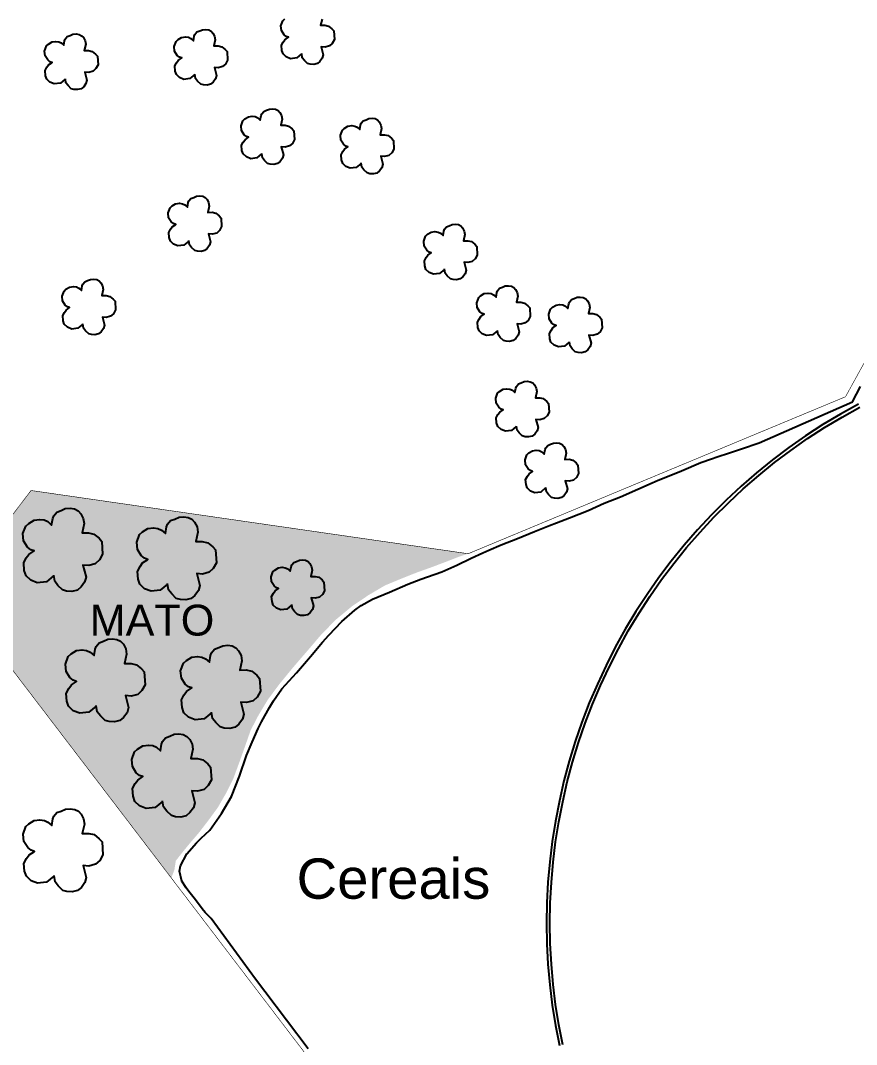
# Model space of a CAD drawing. Header units: inches. Extents: x 729142 to 736360, y 7830028 to 7835131.
# Drawn here: x 730202 to 730933, y 7832488 to 7833383 of the extents above; entities that cross this region are included whole.
import ezdxf
from ezdxf.enums import TextEntityAlignment as Align

# ---------------------------------------------------------------- set-up
doc = ezdxf.new("R2010")
doc.units = ezdxf.units.IN
doc.header["$MEASUREMENT"] = 0
doc.linetypes.add('CONTINUO', pattern=[0])
for name, color, linetype in [('0114000387066', 5, 'Continuous'), ('_HACHURA MATO', 112, 'Continuous'), ('CERCAS', 7, 'CERCA_LINE'), ('MATO', 7, 'Continuous'), ('PIVO', 7, 'Continuous'), ('TEXTOS', 7, 'Continuous')]:
    doc.layers.add(name, color=color, linetype=linetype)
doc.styles.add('ARIAL', font='arial.ttf', dxfattribs={"height": 10})
doc.styles.get("Standard").update_dxf_attribs({"font": 'arial.ttf'})
doc.linetypes.add('CERCA_LINE', pattern='A,0.5,-0.2,["X",Standard,S=0.1,R=0,X=-0.1,Y=-0.05],-0.1', length=0.8)

msp = doc.modelspace()

# ---------------------------------------------------------------- hatches: boundary and pattern name
at = {"layer": '_HACHURA MATO'}
h = msp.add_hatch(color=256, dxfattribs=at)
h.dxf.hatch_style = 1
h.paths.add_polyline_path([(730476.82, 7832859.03), (730491.77, 7832871.45), (730506.2, 7832881.15), (730520.47, 7832889.54), (730534.74, 7832895.46), (730548.27, 7832900.82), (730560.65, 7832905.23), (730572.94, 7832909.88), (730585.23, 7832914.66), (730593.07, 7832917.27), (730210.91, 7832972.53), (730143.14, 7832883.16), (730333.63, 7832633.75), (730336.3, 7832640.93), (730337.53, 7832648.83), (730343.45, 7832656.35), (730349.73, 7832664.04), (730357.86, 7832673.51), (730366.14, 7832684.29), (730374.47, 7832695.67), (730381.45, 7832707.87), (730387.8, 7832720.59), (730392.92, 7832734.45), (730397.93, 7832748.48), (730402.94, 7832762.79), (730409.84, 7832776.08), (730417.98, 7832789.67), (730428.68, 7832803.98), (730440.31, 7832818.11), (730452.38, 7832832.13), (730464.01, 7832845.72)])

# ---------------------------------------------------------------- linework, layer by layer
at = {"layer": '0114000387066', "color": 94, "ltscale": 0.1}
for points in [[(730453.28, 7832484.41), (730415.28, 7832534.63), (730407.3, 7832545.27), (730368.32, 7832598.24), (730363.33, 7832603.56), (730360.57, 7832606.86), (730354.68, 7832614.56), (730348.92, 7832622.03), (730346.52, 7832625.29), (730342.7, 7832630.88), (730340.78, 7832639.74), (730341.66, 7832644.53), (730347.09, 7832654.82), (730355.74, 7832664.51), (730359.79, 7832668.65), (730367.37, 7832675.56), (730377.51, 7832690.2), (730386.22, 7832705.04), (730393.12, 7832722.81), (730399.36, 7832740.71), (730404.26, 7832752.5), (730409.62, 7832764.43), (730412.38, 7832770.41), (730419.36, 7832782.74), (730422.94, 7832788.51), (730430.31, 7832799.26), (730443.11, 7832813.25), (730455.42, 7832827.32), (730465.74, 7832840.01), (730471.22, 7832846.12), (730482.79, 7832857.88), (730494.1, 7832867.98), (730499.48, 7832871.93), (730509.65, 7832877.65), (730524.5, 7832883.53), (730540.52, 7832890.75), (730551.75, 7832895), (730557.68, 7832897.15), (730570.15, 7832901.51), (730583.19, 7832907.27), (730595.94, 7832913.4), (730606.01, 7832918.07), (730611.23, 7832920.38), (730622.05, 7832924.99), (730636.38, 7832930.69), (730651.15, 7832936.69), (730664.24, 7832941.91), (730670.37, 7832944.31), (730681.78, 7832948.67), (730698.03, 7832955.01), (730712.11, 7832961.3), (730726.49, 7832967), (730741.53, 7832973.61), (730753.95, 7832979.18), (730759.45, 7832981.55), (730769.01, 7832985.44), (730779.72, 7832989.83), (730796.68, 7832996.86), (730805.95, 7833000.32), (730810.92, 7833002.02), (730821.57, 7833005.36), (730832.26, 7833008.96), (730847.68, 7833014.22), (730929.29, 7833050.16), (730936.36, 7833063.47)], [(730934.37, 7833048.05), (730918.68, 7833039.35), (730903.3, 7833030.11), (730888.26, 7833020.34), (730873.56, 7833010.05), (730859.23, 7832999.25), (730845.29, 7832987.96), (730831.75, 7832976.19), (730818.63, 7832963.96), (730805.94, 7832951.27), (730793.71, 7832938.15), (730781.93, 7832924.61), (730770.64, 7832910.67), (730759.85, 7832896.34), (730749.56, 7832881.64), (730739.78, 7832866.6), (730730.54, 7832851.22), (730721.85, 7832835.53), (730713.7, 7832819.54), (730706.12, 7832803.28), (730699.11, 7832786.77), (730692.68, 7832770.02), (730686.84, 7832753.05), (730681.59, 7832735.9), (730676.95, 7832718.57), (730672.91, 7832701.08), (730669.49, 7832683.47), (730666.68, 7832665.75), (730664.5, 7832647.95), (730662.93, 7832630.07), (730661.99, 7832612.16), (730661.68, 7832594.22), (730661.99, 7832576.28), (730662.93, 7832558.36), (730664.5, 7832540.49), (730666.68, 7832522.68), (730669.49, 7832504.96), (730672.91, 7832487.35)]]:
    msp.add_lwpolyline(points, dxfattribs=at)
at = {"layer": 'CERCAS', "color": 44, "linetype": 'CERCA_LINE', "ltscale": 50, "const_width": 0.5}
msp.add_lwpolyline([(730881.04, 7831916.74), (730333.63, 7832633.75), (730143.14, 7832883.16), (730210.91, 7832972.53), (730593.18, 7832917.25), (730923.13, 7833054.48), (731172.16, 7833505.92), (730997.95, 7834047.7), (731042.54, 7834233.86)], dxfattribs=at)
at = {"layer": 'MATO', "color": 94, "linetype": 'CONTINUO'}
for points in [[(730447.46, 7833354.16, 0), (730443.25, 7833350.63, 0), (730437.91, 7833350.01, 0), (730434.1, 7833351.5, 0), (730431.4, 7833354.15, 0), (730430.28, 7833357.19, 0), (730429.98, 7833361.69, 0), (730431.43, 7833364.53, 0), (730432.97, 7833366.62, 0), (730436.05, 7833368.71, 0), (730434.09, 7833369.34, 0), (730432.16, 7833370.93, 0), (730429.89, 7833374.51, 0), (730429.48, 7833378.77, 0), (730431.12, 7833383.21, 0), (730432.84, 7833384.8, 0)], [(730465.37, 7833384.64, 0), (730464.11, 7833379.19, 0), (730467.93, 7833379.25, 0), (730471.09, 7833378.49, 0), (730474.07, 7833376.13, 0), (730475.72, 7833374.24, 0), (730476.17, 7833366.73, 0), (730474.33, 7833363.37, 0), (730471.88, 7833361.13, 0), (730468.03, 7833360.1, 0), (730464.66, 7833360.4, 0), (730466.46, 7833353.38, 0), (730465.63, 7833350.39, 0), (730463.61, 7833347.54, 0), (730461.37, 7833345.76, 0), (730458.2, 7833344.98, 0), (730455.06, 7833345.17, 0), (730452.7, 7833345.84, 0), (730449.99, 7833348.5, 0), (730448.16, 7833350.89, 0), (730447.59, 7833354.52, 0)], [(730354.07, 7833336.1, 0), (730349.86, 7833332.57, 0), (730344.52, 7833331.95, 0), (730340.71, 7833333.43, 0), (730338, 7833336.09, 0), (730336.89, 7833339.13, 0), (730336.59, 7833343.63, 0), (730338.04, 7833346.46, 0), (730339.58, 7833348.56, 0), (730342.66, 7833350.65, 0), (730340.7, 7833351.27, 0), (730338.77, 7833352.87, 0), (730336.5, 7833356.45, 0), (730336.09, 7833360.71, 0), (730337.73, 7833365.15, 0), (730339.45, 7833366.74, 0), (730342.59, 7833368.66, 0), (730345.89, 7833369.1, 0), (730348.52, 7833368.72, 0), (730350.6, 7833367.76, 0), (730352.89, 7833365.72, 0), (730353.57, 7833369.62, 0), (730354.16, 7833371.17, 0), (730355.86, 7833373.34, 0), (730358.4, 7833374.27, 0), (730360.88, 7833375.37, 0), (730363.67, 7833375.62, 0), (730366.31, 7833375.25, 0), (730368.45, 7833374.11, 0), (730370.04, 7833372.39, 0), (730371.44, 7833369.64, 0), (730371.98, 7833366.58, 0), (730370.72, 7833361.13, 0), (730374.54, 7833361.19, 0), (730377.7, 7833360.43, 0), (730380.68, 7833358.07, 0), (730382.33, 7833356.18, 0), (730382.78, 7833348.67, 0), (730380.94, 7833345.31, 0), (730378.49, 7833343.07, 0), (730374.64, 7833342.04, 0), (730371.26, 7833342.34, 0), (730373.07, 7833335.32, 0), (730372.24, 7833332.33, 0), (730370.21, 7833329.48, 0), (730367.98, 7833327.7, 0), (730364.81, 7833326.92, 0), (730361.67, 7833327.11, 0), (730359.31, 7833327.78, 0), (730356.6, 7833330.44, 0), (730354.76, 7833332.83, 0), (730354.2, 7833336.46, 0)], [(730240.81, 7833332.11, 0), (730236.61, 7833328.58, 0), (730231.26, 7833327.96, 0), (730227.45, 7833329.44, 0), (730224.75, 7833332.09, 0), (730223.63, 7833335.14, 0), (730223.33, 7833339.63, 0), (730224.79, 7833342.47, 0), (730226.32, 7833344.57, 0), (730229.4, 7833346.66, 0), (730227.44, 7833347.28, 0), (730225.51, 7833348.87, 0), (730223.24, 7833352.45, 0), (730222.83, 7833356.72, 0), (730224.47, 7833361.16, 0), (730226.19, 7833362.75, 0), (730229.33, 7833364.67, 0), (730232.63, 7833365.11, 0), (730235.27, 7833364.73, 0), (730237.35, 7833363.77, 0), (730239.63, 7833361.73, 0), (730240.32, 7833365.62, 0), (730240.9, 7833367.18, 0), (730242.61, 7833369.34, 0), (730245.15, 7833370.27, 0), (730247.63, 7833371.37, 0), (730250.42, 7833371.63, 0), (730253.05, 7833371.25, 0), (730255.2, 7833370.12, 0), (730256.79, 7833368.4, 0), (730258.18, 7833365.65, 0), (730258.73, 7833362.59, 0), (730257.46, 7833357.13, 0), (730261.28, 7833357.19, 0), (730264.44, 7833356.43, 0), (730267.42, 7833354.07, 0), (730269.08, 7833352.18, 0), (730269.52, 7833344.67, 0), (730267.68, 7833341.31, 0), (730265.24, 7833339.07, 0), (730261.38, 7833338.04, 0), (730258.01, 7833338.34, 0), (730259.81, 7833331.33, 0), (730258.99, 7833328.34, 0), (730256.96, 7833325.48, 0), (730254.73, 7833323.71, 0), (730251.55, 7833322.93, 0), (730248.41, 7833323.12, 0), (730246.05, 7833323.79, 0), (730243.35, 7833326.44, 0), (730241.51, 7833328.84, 0), (730240.95, 7833332.47, 0)], [(730412.58, 7833266.74, 0), (730408.38, 7833263.21, 0), (730403.03, 7833262.59, 0), (730399.22, 7833264.07, 0), (730396.52, 7833266.73, 0), (730395.4, 7833269.77, 0), (730395.1, 7833274.27, 0), (730396.56, 7833277.1, 0), (730398.09, 7833279.2, 0), (730401.17, 7833281.29, 0), (730399.21, 7833281.91, 0), (730397.28, 7833283.51, 0), (730395.01, 7833287.09, 0), (730394.6, 7833291.35, 0), (730396.24, 7833295.79, 0), (730397.96, 7833297.38, 0), (730401.1, 7833299.3, 0), (730404.4, 7833299.74, 0), (730407.03, 7833299.36, 0), (730409.12, 7833298.4, 0), (730411.4, 7833296.36, 0), (730412.09, 7833300.26, 0), (730412.67, 7833301.81, 0), (730414.37, 7833303.97, 0), (730416.92, 7833304.91, 0), (730419.39, 7833306.01, 0), (730422.18, 7833306.26, 0), (730424.82, 7833305.89, 0), (730426.96, 7833304.75, 0), (730428.56, 7833303.03, 0), (730429.95, 7833300.28, 0), (730430.49, 7833297.22, 0), (730429.23, 7833291.77, 0), (730433.05, 7833291.83, 0), (730436.21, 7833291.07, 0), (730439.19, 7833288.71, 0), (730440.84, 7833286.82, 0), (730441.29, 7833279.31, 0), (730439.45, 7833275.95, 0), (730437, 7833273.71, 0), (730433.15, 7833272.68, 0), (730429.78, 7833272.97, 0), (730431.58, 7833265.96, 0), (730430.75, 7833262.97, 0), (730428.73, 7833260.12, 0), (730426.49, 7833258.34, 0), (730423.32, 7833257.56, 0), (730420.18, 7833257.75, 0), (730417.82, 7833258.42, 0), (730415.12, 7833261.08, 0), (730413.28, 7833263.47, 0), (730412.71, 7833267.1, 0)], [(730499.51, 7833258.47, 0), (730495.3, 7833254.94, 0), (730489.95, 7833254.32, 0), (730486.14, 7833255.8, 0), (730483.44, 7833258.45, 0), (730482.32, 7833261.5, 0), (730482.02, 7833265.99, 0), (730483.48, 7833268.83, 0), (730485.02, 7833270.93, 0), (730488.09, 7833273.02, 0), (730486.14, 7833273.64, 0), (730484.21, 7833275.24, 0), (730481.93, 7833278.82, 0), (730481.52, 7833283.08, 0), (730483.16, 7833287.52, 0), (730484.88, 7833289.11, 0), (730488.02, 7833291.03, 0), (730491.32, 7833291.47, 0), (730493.96, 7833291.09, 0), (730496.04, 7833290.13, 0), (730498.33, 7833288.09, 0), (730499.01, 7833291.98, 0), (730499.59, 7833293.54, 0), (730501.3, 7833295.7, 0), (730503.84, 7833296.63, 0), (730506.32, 7833297.73, 0), (730509.11, 7833297.99, 0), (730511.74, 7833297.61, 0), (730513.89, 7833296.48, 0), (730515.48, 7833294.76, 0), (730516.87, 7833292.01, 0), (730517.42, 7833288.95, 0), (730516.15, 7833283.5, 0), (730519.97, 7833283.55, 0), (730523.14, 7833282.79, 0), (730526.11, 7833280.43, 0), (730527.77, 7833278.54, 0), (730528.22, 7833271.03, 0), (730526.37, 7833267.67, 0), (730523.93, 7833265.43, 0), (730520.08, 7833264.4, 0), (730516.7, 7833264.7, 0), (730518.5, 7833257.69, 0), (730517.68, 7833254.7, 0), (730515.65, 7833251.85, 0), (730513.42, 7833250.07, 0), (730510.25, 7833249.29, 0), (730507.1, 7833249.48, 0), (730504.74, 7833250.15, 0), (730502.04, 7833252.8, 0), (730500.2, 7833255.2, 0), (730499.64, 7833258.83, 0)], [(730348.84, 7833190.63, 0), (730344.63, 7833187.1, 0), (730339.28, 7833186.49, 0), (730335.47, 7833187.97, 0), (730332.77, 7833190.62, 0), (730331.66, 7833193.67, 0), (730331.35, 7833198.16, 0), (730332.81, 7833201, 0), (730334.35, 7833203.09, 0), (730337.43, 7833205.18, 0), (730335.47, 7833205.81, 0), (730333.54, 7833207.4, 0), (730331.26, 7833210.98, 0), (730330.85, 7833215.24, 0), (730332.49, 7833219.68, 0), (730334.22, 7833221.27, 0), (730337.36, 7833223.19, 0), (730340.65, 7833223.63, 0), (730343.29, 7833223.26, 0), (730345.37, 7833222.29, 0), (730347.66, 7833220.25, 0), (730348.34, 7833224.15, 0), (730348.92, 7833225.71, 0), (730350.63, 7833227.87, 0), (730353.17, 7833228.8, 0), (730355.65, 7833229.9, 0), (730358.44, 7833230.16, 0), (730361.08, 7833229.78, 0), (730363.22, 7833228.65, 0), (730364.81, 7833226.93, 0), (730366.2, 7833224.18, 0), (730366.75, 7833221.12, 0), (730365.48, 7833215.66, 0), (730369.31, 7833215.72, 0), (730372.47, 7833214.96, 0), (730375.45, 7833212.6, 0), (730377.1, 7833210.71, 0), (730377.55, 7833203.2, 0), (730375.7, 7833199.84, 0), (730373.26, 7833197.6, 0), (730369.41, 7833196.57, 0), (730366.03, 7833196.87, 0), (730367.84, 7833189.85, 0), (730367.01, 7833186.87, 0), (730364.98, 7833184.01, 0), (730362.75, 7833182.23, 0), (730359.58, 7833181.45, 0), (730356.43, 7833181.64, 0), (730354.07, 7833182.31, 0), (730351.37, 7833184.97, 0), (730349.53, 7833187.36, 0), (730348.97, 7833191, 0)], [(730572.36, 7833165.82, 0), (730568.15, 7833162.29, 0), (730562.8, 7833161.67, 0), (730558.99, 7833163.15, 0), (730556.29, 7833165.8, 0), (730555.17, 7833168.85, 0), (730554.87, 7833173.34, 0), (730556.33, 7833176.18, 0), (730557.87, 7833178.28, 0), (730560.94, 7833180.37, 0), (730558.99, 7833180.99, 0), (730557.06, 7833182.59, 0), (730554.78, 7833186.16, 0), (730554.37, 7833190.43, 0), (730556.01, 7833194.87, 0), (730557.74, 7833196.46, 0), (730560.87, 7833198.38, 0), (730564.17, 7833198.82, 0), (730566.81, 7833198.44, 0), (730568.89, 7833197.48, 0), (730571.18, 7833195.44, 0), (730571.86, 7833199.33, 0), (730572.44, 7833200.89, 0), (730574.15, 7833203.05, 0), (730576.69, 7833203.98, 0), (730579.17, 7833205.08, 0), (730581.96, 7833205.34, 0), (730584.6, 7833204.96, 0), (730586.74, 7833203.83, 0), (730588.33, 7833202.11, 0), (730589.72, 7833199.36, 0), (730590.27, 7833196.3, 0), (730589, 7833190.85, 0), (730592.82, 7833190.9, 0), (730595.99, 7833190.14, 0), (730598.97, 7833187.78, 0), (730600.62, 7833185.89, 0), (730601.07, 7833178.38, 0), (730599.22, 7833175.02, 0), (730596.78, 7833172.78, 0), (730592.93, 7833171.75, 0), (730589.55, 7833172.05, 0), (730591.35, 7833165.04, 0), (730590.53, 7833162.05, 0), (730588.5, 7833159.19, 0), (730586.27, 7833157.42, 0), (730583.1, 7833156.64, 0), (730579.95, 7833156.83, 0), (730577.59, 7833157.5, 0), (730574.89, 7833160.15, 0), (730573.05, 7833162.55, 0), (730572.49, 7833166.18, 0)], [(730256.12, 7833117.84, 0), (730251.91, 7833114.31, 0), (730246.57, 7833113.69, 0), (730242.76, 7833115.17, 0), (730240.05, 7833117.82, 0), (730238.94, 7833120.87, 0), (730238.63, 7833125.36, 0), (730240.09, 7833128.2, 0), (730241.63, 7833130.3, 0), (730244.71, 7833132.39, 0), (730242.75, 7833133.01, 0), (730240.82, 7833134.61, 0), (730238.54, 7833138.18, 0), (730238.13, 7833142.45, 0), (730239.77, 7833146.89, 0), (730241.5, 7833148.48, 0), (730244.64, 7833150.4, 0), (730247.93, 7833150.84, 0), (730250.57, 7833150.46, 0), (730252.65, 7833149.5, 0), (730254.94, 7833147.46, 0), (730255.62, 7833151.35, 0), (730256.21, 7833152.91, 0), (730257.91, 7833155.07, 0), (730260.45, 7833156, 0), (730262.93, 7833157.1, 0), (730265.72, 7833157.36, 0), (730268.36, 7833156.98, 0), (730270.5, 7833155.85, 0), (730272.09, 7833154.13, 0), (730273.49, 7833151.38, 0), (730274.03, 7833148.32, 0), (730272.76, 7833142.87, 0), (730276.59, 7833142.92, 0), (730279.75, 7833142.16, 0), (730282.73, 7833139.8, 0), (730284.38, 7833137.91, 0), (730284.83, 7833130.4, 0), (730282.99, 7833127.04, 0), (730280.54, 7833124.8, 0), (730276.69, 7833123.77, 0), (730273.31, 7833124.07, 0), (730275.12, 7833117.06, 0), (730274.29, 7833114.07, 0), (730272.26, 7833111.21, 0), (730270.03, 7833109.44, 0), (730266.86, 7833108.66, 0), (730263.71, 7833108.85, 0), (730261.35, 7833109.52, 0), (730258.65, 7833112.17, 0), (730256.81, 7833114.57, 0), (730256.25, 7833118.2, 0)], [(730618.72, 7833112.05, 0), (730614.51, 7833108.52, 0), (730609.16, 7833107.9, 0), (730605.35, 7833109.38, 0), (730602.65, 7833112.03, 0), (730601.53, 7833115.08, 0), (730601.23, 7833119.57, 0), (730602.69, 7833122.41, 0), (730604.23, 7833124.51, 0), (730607.3, 7833126.6, 0), (730605.35, 7833127.22, 0), (730603.42, 7833128.81, 0), (730601.14, 7833132.39, 0), (730600.73, 7833136.66, 0), (730602.37, 7833141.1, 0), (730604.09, 7833142.69, 0), (730607.23, 7833144.61, 0), (730610.53, 7833145.05, 0), (730613.17, 7833144.67, 0), (730615.25, 7833143.71, 0), (730617.54, 7833141.67, 0), (730618.22, 7833145.56, 0), (730618.8, 7833147.12, 0), (730620.51, 7833149.28, 0), (730623.05, 7833150.21, 0), (730625.53, 7833151.31, 0), (730628.32, 7833151.57, 0), (730630.95, 7833151.19, 0), (730633.1, 7833150.06, 0), (730634.69, 7833148.34, 0), (730636.08, 7833145.59, 0), (730636.63, 7833142.53, 0), (730635.36, 7833137.07, 0), (730639.18, 7833137.13, 0), (730642.35, 7833136.37, 0), (730645.32, 7833134.01, 0), (730646.98, 7833132.12, 0), (730647.43, 7833124.61, 0), (730645.58, 7833121.25, 0), (730643.14, 7833119.01, 0), (730639.29, 7833117.98, 0), (730635.91, 7833118.28, 0), (730637.71, 7833111.27, 0), (730636.89, 7833108.28, 0), (730634.86, 7833105.42, 0), (730632.63, 7833103.65, 0), (730629.46, 7833102.87, 0), (730626.31, 7833103.06, 0), (730623.95, 7833103.73, 0), (730621.25, 7833106.38, 0), (730619.41, 7833108.78, 0), (730618.85, 7833112.41, 0)], [(730681.63, 7833102.12, 0), (730677.43, 7833098.59, 0), (730672.08, 7833097.97, 0), (730668.27, 7833099.45, 0), (730665.57, 7833102.11, 0), (730664.45, 7833105.15, 0), (730664.15, 7833109.64, 0), (730665.61, 7833112.48, 0), (730667.14, 7833114.58, 0), (730670.22, 7833116.67, 0), (730668.26, 7833117.29, 0), (730666.33, 7833118.89, 0), (730664.06, 7833122.47, 0), (730663.65, 7833126.73, 0), (730665.29, 7833131.17, 0), (730667.01, 7833132.76, 0), (730670.15, 7833134.68, 0), (730673.45, 7833135.12, 0), (730676.08, 7833134.74, 0), (730678.17, 7833133.78, 0), (730680.45, 7833131.74, 0), (730681.14, 7833135.64, 0), (730681.72, 7833137.19, 0), (730683.43, 7833139.35, 0), (730685.97, 7833140.29, 0), (730688.45, 7833141.39, 0), (730691.23, 7833141.64, 0), (730693.87, 7833141.27, 0), (730696.02, 7833140.13, 0), (730697.61, 7833138.41, 0), (730699, 7833135.66, 0), (730699.55, 7833132.6, 0), (730698.28, 7833127.15, 0), (730702.1, 7833127.21, 0), (730705.26, 7833126.45, 0), (730708.24, 7833124.09, 0), (730709.89, 7833122.2, 0), (730710.34, 7833114.69, 0), (730708.5, 7833111.32, 0), (730706.05, 7833109.09, 0), (730702.2, 7833108.06, 0), (730698.83, 7833108.35, 0), (730700.63, 7833101.34, 0), (730699.8, 7833098.35, 0), (730697.78, 7833095.5, 0), (730695.55, 7833093.72, 0), (730692.37, 7833092.94, 0), (730689.23, 7833093.13, 0), (730686.87, 7833093.8, 0), (730684.17, 7833096.45, 0), (730682.33, 7833098.85, 0), (730681.76, 7833102.48, 0)], [(730635.27, 7833028.5, 0), (730631.07, 7833024.96, 0), (730625.72, 7833024.35, 0), (730621.91, 7833025.83, 0), (730619.21, 7833028.48, 0), (730618.09, 7833031.53, 0), (730617.79, 7833036.02, 0), (730619.25, 7833038.86, 0), (730620.78, 7833040.96, 0), (730623.86, 7833043.04, 0), (730621.9, 7833043.67, 0), (730619.97, 7833045.26, 0), (730617.7, 7833048.84, 0), (730617.29, 7833053.11, 0), (730618.93, 7833057.54, 0), (730620.65, 7833059.14, 0), (730623.79, 7833061.05, 0), (730627.09, 7833061.5, 0), (730629.72, 7833061.12, 0), (730631.81, 7833060.16, 0), (730634.09, 7833058.12, 0), (730634.78, 7833062.01, 0), (730635.36, 7833063.57, 0), (730637.07, 7833065.73, 0), (730639.61, 7833066.66, 0), (730642.09, 7833067.76, 0), (730644.88, 7833068.02, 0), (730647.51, 7833067.64, 0), (730649.66, 7833066.51, 0), (730651.25, 7833064.79, 0), (730652.64, 7833062.04, 0), (730653.19, 7833058.98, 0), (730651.92, 7833053.52, 0), (730655.74, 7833053.58, 0), (730658.9, 7833052.82, 0), (730661.88, 7833050.46, 0), (730663.53, 7833048.57, 0), (730663.98, 7833041.06, 0), (730662.14, 7833037.7, 0), (730659.69, 7833035.46, 0), (730655.84, 7833034.43, 0), (730652.47, 7833034.73, 0), (730654.27, 7833027.72, 0), (730653.45, 7833024.73, 0), (730651.42, 7833021.87, 0), (730649.19, 7833020.1, 0), (730646.01, 7833019.32, 0), (730642.87, 7833019.51, 0), (730640.51, 7833020.18, 0), (730637.81, 7833022.83, 0), (730635.97, 7833025.23, 0), (730635.4, 7833028.86, 0)], [(730660.94, 7832974.73, 0), (730656.73, 7832971.19, 0), (730651.38, 7832970.58, 0), (730647.57, 7832972.06, 0), (730644.87, 7832974.71, 0), (730643.75, 7832977.76, 0), (730643.45, 7832982.25, 0), (730644.91, 7832985.09, 0), (730646.45, 7832987.19, 0), (730649.52, 7832989.27, 0), (730647.57, 7832989.9, 0), (730645.64, 7832991.49, 0), (730643.36, 7832995.07, 0), (730642.95, 7832999.34, 0), (730644.59, 7833003.77, 0), (730646.31, 7833005.37, 0), (730649.45, 7833007.28, 0), (730652.75, 7833007.73, 0), (730655.39, 7833007.35, 0), (730657.47, 7833006.39, 0), (730659.76, 7833004.35, 0), (730660.44, 7833008.24, 0), (730661.02, 7833009.8, 0), (730662.73, 7833011.96, 0), (730665.27, 7833012.89, 0), (730667.75, 7833013.99, 0), (730670.54, 7833014.25, 0), (730673.17, 7833013.87, 0), (730675.32, 7833012.74, 0), (730676.91, 7833011.02, 0), (730678.3, 7833008.27, 0), (730678.85, 7833005.21, 0), (730677.58, 7832999.75, 0), (730681.4, 7832999.81, 0), (730684.57, 7832999.05, 0), (730687.55, 7832996.69, 0), (730689.2, 7832994.8, 0), (730689.65, 7832987.29, 0), (730687.8, 7832983.93, 0), (730685.36, 7832981.69, 0), (730681.51, 7832980.66, 0), (730678.13, 7832980.96, 0), (730679.93, 7832973.95, 0), (730679.11, 7832970.96, 0), (730677.08, 7832968.1, 0), (730674.85, 7832966.33, 0), (730671.68, 7832965.55, 0), (730668.53, 7832965.74, 0), (730666.17, 7832966.41, 0), (730663.47, 7832969.06, 0), (730661.63, 7832971.46, 0), (730661.07, 7832975.09, 0)], [(730230.69, 7832898.05, -560.15), (730224.41, 7832892.78, -560.15), (730216.43, 7832891.86, -560.15), (730210.75, 7832894.07, -560.15), (730206.71, 7832898.03, -560.15), (730205.05, 7832902.58, -560.15), (730204.6, 7832909.29, -560.15), (730206.77, 7832913.52, -560.15), (730209.07, 7832916.65, -560.15), (730213.66, 7832919.77, -560.15), (730210.74, 7832920.7, -560.15), (730207.86, 7832923.08, -560.15), (730204.46, 7832928.43, -560.15), (730203.85, 7832934.79, -560.15), (730206.3, 7832941.41, -560.15), (730208.87, 7832943.79, -560.15), (730213.56, 7832946.65, -560.15), (730218.48, 7832947.31, -560.15), (730222.41, 7832946.75, -560.15), (730225.52, 7832945.31, -560.15), (730228.93, 7832942.27, -560.15), (730229.95, 7832948.08, -560.15), (730230.82, 7832950.41, -560.15), (730233.37, 7832953.63, -560.15), (730237.16, 7832955.02, -560.15), (730240.86, 7832956.67, -560.15), (730245.03, 7832957.05, -560.15), (730248.96, 7832956.48, -560.15), (730252.16, 7832954.79, -560.15), (730254.54, 7832952.23, -560.15), (730256.62, 7832948.12, -560.15), (730257.43, 7832943.55, -560.15), (730255.54, 7832935.41, -560.15), (730261.24, 7832935.5, -560.15), (730265.96, 7832934.36, -560.15), (730270.41, 7832930.84, -560.15), (730272.88, 7832928.02, -560.15), (730273.55, 7832916.81, -560.15), (730270.8, 7832911.79, -560.15), (730267.15, 7832908.45, -560.15), (730261.4, 7832906.92, -560.15), (730256.36, 7832907.36, -560.15), (730259.05, 7832896.89, -560.15), (730257.82, 7832892.43, -560.15), (730254.79, 7832888.17, -560.15), (730251.46, 7832885.52, -560.15), (730246.72, 7832884.35, -560.15), (730242.03, 7832884.64, -560.15), (730238.51, 7832885.64, -560.15), (730234.48, 7832889.6, -560.15), (730231.73, 7832893.17, -560.15), (730230.89, 7832898.59, -560.15)], [(730330.16, 7832890.6, -560.15), (730323.88, 7832885.33, -560.15), (730315.9, 7832884.4, -560.15), (730310.22, 7832886.61, -560.15), (730306.18, 7832890.58, -560.15), (730304.52, 7832895.12, -560.15), (730304.06, 7832901.83, -560.15), (730306.24, 7832906.06, -560.15), (730308.53, 7832909.2, -560.15), (730313.13, 7832912.31, -560.15), (730310.2, 7832913.24, -560.15), (730307.32, 7832915.62, -560.15), (730303.93, 7832920.97, -560.15), (730303.32, 7832927.33, -560.15), (730305.77, 7832933.96, -560.15), (730308.34, 7832936.33, -560.15), (730313.02, 7832939.19, -560.15), (730317.95, 7832939.85, -560.15), (730321.88, 7832939.29, -560.15), (730324.99, 7832937.85, -560.15), (730328.4, 7832934.81, -560.15), (730329.42, 7832940.63, -560.15), (730330.29, 7832942.95, -560.15), (730332.84, 7832946.17, -560.15), (730336.63, 7832947.56, -560.15), (730340.33, 7832949.21, -560.15), (730344.49, 7832949.59, -560.15), (730348.43, 7832949.03, -560.15), (730351.63, 7832947.34, -560.15), (730354.01, 7832944.77, -560.15), (730356.09, 7832940.66, -560.15), (730356.9, 7832936.09, -560.15), (730355.01, 7832927.95, -560.15), (730360.71, 7832928.04, -560.15), (730365.43, 7832926.91, -560.15), (730369.88, 7832923.38, -560.15), (730372.35, 7832920.56, -560.15), (730373.02, 7832909.35, -560.15), (730370.27, 7832904.34, -560.15), (730366.62, 7832900.99, -560.15), (730360.87, 7832899.46, -560.15), (730355.83, 7832899.9, -560.15), (730358.52, 7832889.43, -560.15), (730357.29, 7832884.97, -560.15), (730354.26, 7832880.71, -560.15), (730350.93, 7832878.06, -560.15), (730346.19, 7832876.89, -560.15), (730341.5, 7832877.18, -560.15), (730337.98, 7832878.18, -560.15), (730333.94, 7832882.14, -560.15), (730331.2, 7832885.72, -560.15), (730330.36, 7832891.14, -560.15)], [(730438.83, 7832872.36, 0), (730434.63, 7832868.83, 0), (730429.28, 7832868.21, 0), (730425.47, 7832869.69, 0), (730422.77, 7832872.35, 0), (730421.65, 7832875.39, 0), (730421.35, 7832879.89, 0), (730422.81, 7832882.72, 0), (730424.34, 7832884.82, 0), (730427.42, 7832886.91, 0), (730425.46, 7832887.53, 0), (730423.53, 7832889.13, 0), (730421.26, 7832892.71, 0), (730420.85, 7832896.97, 0), (730422.49, 7832901.41, 0), (730424.21, 7832903, 0), (730427.35, 7832904.92, 0), (730430.65, 7832905.36, 0), (730433.29, 7832904.99, 0), (730435.37, 7832904.02, 0), (730437.65, 7832901.98, 0), (730438.34, 7832905.88, 0), (730438.92, 7832907.43, 0), (730440.63, 7832909.6, 0), (730443.17, 7832910.53, 0), (730445.65, 7832911.63, 0), (730448.44, 7832911.88, 0), (730451.07, 7832911.51, 0), (730453.22, 7832910.37, 0), (730454.81, 7832908.66, 0), (730456.2, 7832905.9, 0), (730456.75, 7832902.84, 0), (730455.48, 7832897.39, 0), (730459.3, 7832897.45, 0), (730462.46, 7832896.69, 0), (730465.44, 7832894.33, 0), (730467.1, 7832892.44, 0), (730467.54, 7832884.93, 0), (730465.7, 7832881.57, 0), (730463.26, 7832879.33, 0), (730459.4, 7832878.3, 0), (730456.03, 7832878.6, 0), (730457.83, 7832871.58, 0), (730457.01, 7832868.59, 0), (730454.98, 7832865.74, 0), (730452.75, 7832863.96, 0), (730449.57, 7832863.18, 0), (730446.43, 7832863.37, 0), (730444.07, 7832864.04, 0), (730441.37, 7832866.7, 0), (730439.53, 7832869.09, 0), (730438.97, 7832872.72, 0)], [(730267.81, 7832783.92, -560.15), (730261.53, 7832778.65, -560.15), (730253.55, 7832777.72, -560.15), (730247.87, 7832779.94, -560.15), (730243.83, 7832783.9, -560.15), (730242.17, 7832788.44, -560.15), (730241.71, 7832795.15, -560.15), (730243.89, 7832799.38, -560.15), (730246.19, 7832802.52, -560.15), (730250.78, 7832805.63, -560.15), (730247.86, 7832806.57, -560.15), (730244.97, 7832808.95, -560.15), (730241.58, 7832814.29, -560.15), (730240.97, 7832820.65, -560.15), (730243.42, 7832827.28, -560.15), (730245.99, 7832829.65, -560.15), (730250.68, 7832832.52, -560.15), (730255.6, 7832833.17, -560.15), (730259.53, 7832832.61, -560.15), (730262.64, 7832831.17, -560.15), (730266.05, 7832828.13, -560.15), (730267.07, 7832833.95, -560.15), (730267.94, 7832836.27, -560.15), (730270.49, 7832839.49, -560.15), (730274.28, 7832840.89, -560.15), (730277.98, 7832842.53, -560.15), (730282.15, 7832842.91, -560.15), (730286.08, 7832842.35, -560.15), (730289.28, 7832840.66, -560.15), (730291.66, 7832838.09, -560.15), (730293.74, 7832833.98, -560.15), (730294.55, 7832829.42, -560.15), (730292.66, 7832821.28, -560.15), (730298.36, 7832821.36, -560.15), (730303.08, 7832820.23, -560.15), (730307.53, 7832816.7, -560.15), (730310, 7832813.89, -560.15), (730310.67, 7832802.68, -560.15), (730307.92, 7832797.66, -560.15), (730304.27, 7832794.31, -560.15), (730298.52, 7832792.78, -560.15), (730293.48, 7832793.22, -560.15), (730296.17, 7832782.75, -560.15), (730294.94, 7832778.29, -560.15), (730291.91, 7832774.03, -560.15), (730288.58, 7832771.38, -560.15), (730283.84, 7832770.22, -560.15), (730279.15, 7832770.5, -560.15), (730275.63, 7832771.5, -560.15), (730271.59, 7832775.46, -560.15), (730268.85, 7832779.04, -560.15), (730268.01, 7832784.46, -560.15)], [(730368.62, 7832778.22, -560.15), (730362.34, 7832772.94, -560.15), (730354.36, 7832772.02, -560.15), (730348.67, 7832774.23, -560.15), (730344.64, 7832778.2, -560.15), (730342.97, 7832782.74, -560.15), (730342.52, 7832789.45, -560.15), (730344.69, 7832793.68, -560.15), (730346.99, 7832796.81, -560.15), (730351.58, 7832799.93, -560.15), (730348.66, 7832800.86, -560.15), (730345.78, 7832803.24, -560.15), (730342.38, 7832808.59, -560.15), (730341.77, 7832814.95, -560.15), (730344.22, 7832821.58, -560.15), (730346.79, 7832823.95, -560.15), (730351.48, 7832826.81, -560.15), (730356.4, 7832827.47, -560.15), (730360.33, 7832826.91, -560.15), (730363.44, 7832825.47, -560.15), (730366.85, 7832822.43, -560.15), (730367.88, 7832828.24, -560.15), (730368.75, 7832830.57, -560.15), (730371.29, 7832833.79, -560.15), (730375.09, 7832835.18, -560.15), (730378.79, 7832836.83, -560.15), (730382.95, 7832837.21, -560.15), (730386.88, 7832836.65, -560.15), (730390.09, 7832834.96, -560.15), (730392.46, 7832832.39, -560.15), (730394.54, 7832828.28, -560.15), (730395.35, 7832823.71, -560.15), (730393.46, 7832815.57, -560.15), (730399.17, 7832815.66, -560.15), (730403.89, 7832814.53, -560.15), (730408.33, 7832811, -560.15), (730410.8, 7832808.18, -560.15), (730411.47, 7832796.97, -560.15), (730408.72, 7832791.96, -560.15), (730405.07, 7832788.61, -560.15), (730399.32, 7832787.08, -560.15), (730394.28, 7832787.52, -560.15), (730396.97, 7832777.05, -560.15), (730395.74, 7832772.59, -560.15), (730392.71, 7832768.33, -560.15), (730389.38, 7832765.68, -560.15), (730384.65, 7832764.51, -560.15), (730379.95, 7832764.8, -560.15), (730376.43, 7832765.8, -560.15), (730372.4, 7832769.76, -560.15), (730369.65, 7832773.34, -560.15), (730368.81, 7832778.76, -560.15)], [(730325.82, 7832700.77, -560.15), (730319.54, 7832695.5, -560.15), (730311.56, 7832694.58, -560.15), (730305.88, 7832696.79, -560.15), (730301.84, 7832700.75, -560.15), (730300.18, 7832705.29, -560.15), (730299.72, 7832712, -560.15), (730301.9, 7832716.24, -560.15), (730304.19, 7832719.37, -560.15), (730308.79, 7832722.48, -560.15), (730305.86, 7832723.42, -560.15), (730302.98, 7832725.8, -560.15), (730299.59, 7832731.14, -560.15), (730298.98, 7832737.5, -560.15), (730301.43, 7832744.13, -560.15), (730304, 7832746.5, -560.15), (730308.68, 7832749.37, -560.15), (730313.61, 7832750.03, -560.15), (730317.54, 7832749.46, -560.15), (730320.65, 7832748.03, -560.15), (730324.06, 7832744.98, -560.15), (730325.08, 7832750.8, -560.15), (730325.95, 7832753.12, -560.15), (730328.5, 7832756.35, -560.15), (730332.29, 7832757.74, -560.15), (730335.99, 7832759.38, -560.15), (730340.15, 7832759.76, -560.15), (730344.09, 7832759.2, -560.15), (730347.29, 7832757.51, -560.15), (730349.67, 7832754.94, -560.15), (730351.75, 7832750.84, -560.15), (730352.56, 7832746.27, -560.15), (730350.67, 7832738.13, -560.15), (730356.37, 7832738.21, -560.15), (730361.09, 7832737.08, -560.15), (730365.54, 7832733.56, -560.15), (730368.01, 7832730.74, -560.15), (730368.68, 7832719.53, -560.15), (730365.93, 7832714.51, -560.15), (730362.28, 7832711.17, -560.15), (730356.53, 7832709.63, -560.15), (730351.49, 7832710.07, -560.15), (730354.18, 7832699.61, -560.15), (730352.95, 7832695.14, -560.15), (730349.92, 7832690.88, -560.15), (730346.59, 7832688.23, -560.15), (730341.85, 7832687.07, -560.15), (730337.16, 7832687.35, -560.15), (730333.64, 7832688.35, -560.15), (730329.6, 7832692.31, -560.15), (730326.86, 7832695.89, -560.15), (730326.02, 7832701.31, -560.15)], [(730230.88, 7832635.34, -560.15), (730224.6, 7832630.07, -560.15), (730216.62, 7832629.15, -560.15), (730210.93, 7832631.36, -560.15), (730206.89, 7832635.32, -560.15), (730205.23, 7832639.86, -560.15), (730204.78, 7832646.57, -560.15), (730206.95, 7832650.8, -560.15), (730209.25, 7832653.94, -560.15), (730213.84, 7832657.05, -560.15), (730210.92, 7832657.99, -560.15), (730208.04, 7832660.37, -560.15), (730204.64, 7832665.71, -560.15), (730204.03, 7832672.07, -560.15), (730206.48, 7832678.7, -560.15), (730209.05, 7832681.07, -560.15), (730213.74, 7832683.94, -560.15), (730218.66, 7832684.59, -560.15), (730222.59, 7832684.03, -560.15), (730225.7, 7832682.6, -560.15), (730229.11, 7832679.55, -560.15), (730230.14, 7832685.37, -560.15), (730231, 7832687.69, -560.15), (730233.55, 7832690.92, -560.15), (730237.34, 7832692.31, -560.15), (730241.04, 7832693.95, -560.15), (730245.21, 7832694.33, -560.15), (730249.14, 7832693.77, -560.15), (730252.34, 7832692.08, -560.15), (730254.72, 7832689.51, -560.15), (730256.8, 7832685.41, -560.15), (730257.61, 7832680.84, -560.15), (730255.72, 7832672.7, -560.15), (730261.43, 7832672.78, -560.15), (730266.14, 7832671.65, -560.15), (730270.59, 7832668.12, -560.15), (730273.06, 7832665.31, -560.15), (730273.73, 7832654.1, -560.15), (730270.98, 7832649.08, -560.15), (730267.33, 7832645.73, -560.15), (730261.58, 7832644.2, -560.15), (730256.54, 7832644.64, -560.15), (730259.23, 7832634.17, -560.15), (730258, 7832629.71, -560.15), (730254.97, 7832625.45, -560.15), (730251.64, 7832622.8, -560.15), (730246.91, 7832621.64, -560.15), (730242.21, 7832621.92, -560.15), (730238.69, 7832622.92, -560.15), (730234.66, 7832626.88, -560.15), (730231.91, 7832630.46, -560.15), (730231.07, 7832635.88, -560.15)]]:
    msp.add_polyline3d(points, dxfattribs=at)
at = {"layer": 'PIVO', "color": 94}
msp.add_lwpolyline([(730675.85, 7832487.97), (730672.45, 7832505.48), (730669.66, 7832523.1), (730667.48, 7832540.8), (730665.93, 7832558.57), (730664.99, 7832576.38), (730664.68, 7832594.22), (730664.99, 7832612.05), (730665.93, 7832629.86), (730667.48, 7832647.63), (730669.66, 7832665.33), (730672.45, 7832682.95), (730675.85, 7832700.46), (730679.86, 7832717.84), (730684.48, 7832735.07), (730689.69, 7832752.12), (730695.5, 7832768.99), (730701.89, 7832785.64), (730708.86, 7832802.06), (730716.4, 7832818.22), (730724.5, 7832834.12), (730733.14, 7832849.72), (730742.33, 7832865.01), (730752.04, 7832879.96), (730762.27, 7832894.58), (730773.01, 7832908.82), (730784.23, 7832922.68), (730795.94, 7832936.14), (730808.1, 7832949.19), (730820.71, 7832961.8), (730833.76, 7832973.96), (730847.22, 7832985.67), (730861.08, 7832996.89), (730875.32, 7833007.62), (730889.93, 7833017.86), (730904.89, 7833027.57), (730920.18, 7833036.76), (730935.78, 7833045.4)], dxfattribs=at)

# ---------------------------------------------------------------- texts
at = {"layer": 'TEXTOS', "linetype": 'Continuous', "style": 'ARIAL'}
for s, height, p in [('MATO', 27, (730316.72, 7832859.18)), ('Cereais', 35.2, (730527.84, 7832633.23))]:
    msp.add_text(s, height=height, dxfattribs=at).set_placement(p, align=Align.MIDDLE_CENTER)

doc.saveas('drawing.dxf')
